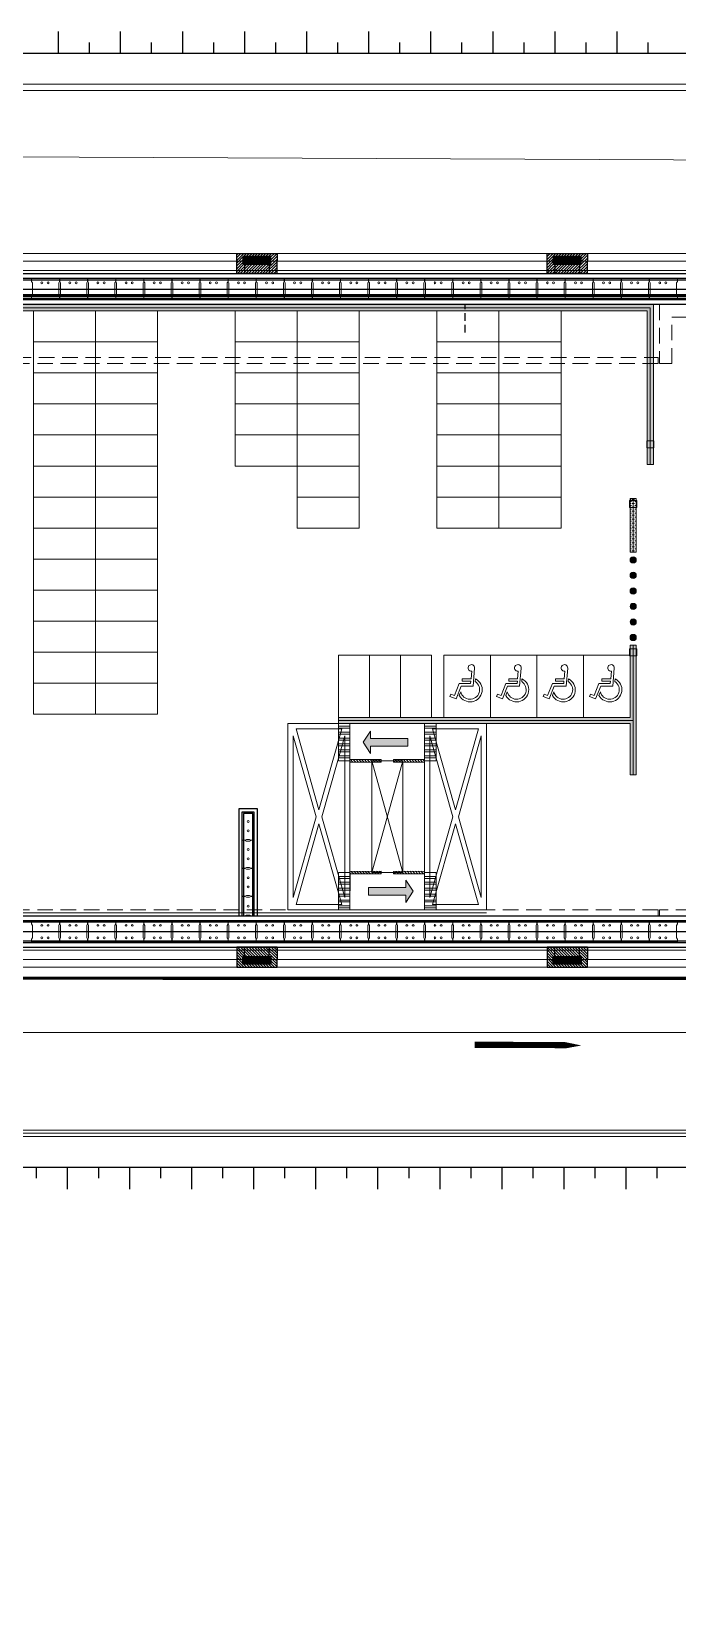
# Model space of a CAD drawing. Header units: millimetres. Extents: x -257704 to 345913, y -114363 to 98547.
# Drawn here: x 11038 to 31853, y -31280 to 19500 of the extents above; entities that cross this region are included whole.
import ezdxf

# ---------------------------------------------------------------- set-up
doc = ezdxf.new("R2010")
doc.units = ezdxf.units.MM
doc.header["$LTSCALE"] = 100
doc.header["$MEASUREMENT"] = 0
for name, pattern in [('CENTERX2', [4, 2.5, -0.5, 0.5, -0.5]), ('CONTINOUS', [0]), ('DASHDOT', [1, 0.5, -0.25, 0, -0.25]), ('DASHED2', [0.375, 0.25, -0.125])]:
    doc.linetypes.add(name, pattern=pattern)
for name, color, linetype, lineweight in [('1.Fence Wall', 2, 'Continuous', 15), ('3', 3, 'DASHDOT', 13), ('3.Curb', 6, 'CONTINOUS', 15), ('ARC_AXIS_LINE', 240, 'Continuous', 5), ('ARC_HATCH', 8, 'Continuous', 0), ('BOLLARD', 221, 'Continuous', 5), ('BOUNDARY', 251, 'Continuous', 5), ('Cong k.s ve', 5, 'Continuous', 0), ('Fence200', 1, 'Continuous', 5), ('Foundation', 3, 'DASHED2', 9), ('Retaining wall', 5, 'DASHED2', 5), ('trench cover', 74, 'Continuous', 0)]:
    doc.layers.add(name, color=color, linetype=linetype, lineweight=lineweight)
doc.layers.add('ARC-PAKING-AR', color=9, linetype='Continuous', lineweight=5, true_color=0x808080)
for name, color, linetype in [('H_MepDuong', 3, 'Continuous'), ('L1-DRAINAGE-LONG_DITCH', 25, 'Continuous'), ('L1-DRAINAGE-TRANS_PIPE', 230, 'CENTERX2')]:
    doc.layers.add(name, color=color, linetype=linetype)
pattern_1 = [(31.1219, (-7.38745, 3.20825), (-0.098462, 0.1630813), []), (31.1219, (-7.30027, 3.18671), (-0.098462, 0.1630813), [])]
pattern_2 = [(31.1219, (-8.2145, 4.57808), (-0.098462, 0.1630813), []), (31.1219, (-8.12732, 4.55654), (-0.098462, 0.1630813), [])]
pattern_3 = [(346.121873, (32.76273, -105.47138), (0.015230948, 0.061646316), [])]
pattern_4 = [(346.121873, (33.58978, -106.84121), (0.015230948, 0.061646316), [])]

# ---------------------------------------------------------------- blocks, each defined once
blk = doc.blocks.new('bollard H')
at = {"layer": 'BOLLARD'}
h = blk.add_hatch(color=256, dxfattribs=at)
h.dxf.hatch_style = 1
h.set_gradient(color1=(128, 128, 128), tint=1, name='SPHERICAL')
edge = h.paths.add_edge_path()
edge.add_arc((0, 0), 0.1, -7.8306, 352.1694)
blk.add_circle((0, 0), 0.1, dxfattribs=at)
blk = doc.blocks.new('*U51')
at = {"layer": 'BOLLARD', "xscale": 1000, "yscale": 1000, "zscale": 1000, "rotation": 7.830578339736208}
blk.add_blockref('bollard H', (0, 0), dxfattribs=at)
blk = doc.blocks.new('*U50')
at = {"layer": 'BOLLARD'}
for p in [(-341, 2477), (-272, 1981), (-204, 1486), (-136, 991), (-68, 495), (0, 0)]:
    blk.add_blockref('*U51', p, dxfattribs=at)
blk = doc.blocks.new('congkiemsoatve')
at = {"layer": 'Cong k.s ve'}
h = blk.add_hatch(dxfattribs=at)
h.set_pattern_fill('ANSI32', color=256, scale=0.02, angle=314.9815)
h.set_pattern_definition(pattern_2)
h.paths.add_polyline_path([(-0.11, 2.504), (0.511, 1.476), (0.832, 1.67), (0.211, 2.698)])
h = blk.add_hatch(color=256, dxfattribs=at)
h.dxf.hatch_style = 1
edge = h.paths.add_edge_path()
edge.add_line((-1.347, 1.192), (-0.32, 1.812))
edge.add_line((-1.347, 1.192), (-1.471, 1.398))
edge.add_line((-1.471, 1.398), (-1.491, 0.965))
edge.add_line((-1.491, 0.965), (-1.099, 0.781))
edge.add_line((-1.099, 0.781), (-1.223, 0.987))
edge.add_line((-1.223, 0.987), (-0.196, 1.607))
edge.add_line((-0.196, 1.607), (-0.32, 1.812))
h = blk.add_hatch(dxfattribs=at)
h.set_pattern_fill('ANSI32', color=256, scale=0.02, angle=314.9815)
h.set_pattern_definition(pattern_2)
h.paths.add_polyline_path([(-2.164, 1.263), (-1.544, 0.236), (-1.865, 0.042), (-2.485, 1.069)])
h = blk.add_hatch(dxfattribs=at)
h.set_pattern_fill('ANSI31', color=256, scale=0.02, angle=-69.96)
h.set_pattern_definition(pattern_3)
h.paths.add_polyline_path([(-0.325, 0.925), (0.531, 1.442), (0.49, 1.511), (-0.366, 0.994)])
h = blk.add_hatch(dxfattribs=at)
h.set_pattern_fill('ANSI31', color=256, scale=0.02, angle=-69.96)
h.set_pattern_definition(pattern_3)
h.paths.add_polyline_path([(-0.667, 0.719), (-1.523, 0.202), (-1.565, 0.27), (-0.709, 0.787)])
h = blk.add_hatch(dxfattribs=at)
h.set_pattern_fill('ANSI32', color=256, scale=0.02, angle=314.9815)
h.set_pattern_definition(pattern_1)
h.paths.add_polyline_path([(2.992, -2.633), (2.371, -1.606), (2.692, -1.412), (3.313, -2.439)])
h = blk.add_hatch(dxfattribs=at)
h.set_pattern_fill('ANSI31', color=256, scale=0.02, angle=-69.96)
h.set_pattern_definition(pattern_4)
h.paths.add_polyline_path([(1.495, -2.088), (2.351, -1.571), (2.392, -1.64), (1.536, -2.157)])
h = blk.add_hatch(dxfattribs=at)
h.set_pattern_fill('ANSI31', color=256, scale=0.02, angle=-69.96)
h.set_pattern_definition(pattern_4)
h.paths.add_polyline_path([(1.152, -2.295), (0.296, -2.812), (0.337, -2.88), (1.194, -2.363)])
h = blk.add_hatch(color=256, dxfattribs=at)
h.dxf.hatch_style = 1
edge = h.paths.add_edge_path()
edge.add_line((2.232, -2.535), (1.204, -3.156))
edge.add_line((2.232, -2.535), (2.356, -2.741))
edge.add_line((2.356, -2.741), (2.375, -2.309))
edge.add_line((2.375, -2.309), (1.984, -2.125))
edge.add_line((1.984, -2.125), (2.108, -2.33))
edge.add_line((2.108, -2.33), (1.08, -2.95))
edge.add_line((1.08, -2.95), (1.204, -3.156))
h = blk.add_hatch(dxfattribs=at)
h.set_pattern_fill('ANSI32', color=256, scale=0.02, angle=314.9815)
h.set_pattern_definition(pattern_1)
h.paths.add_polyline_path([(0.937, -3.873), (0.317, -2.846), (-0.004, -3.04), (0.616, -4.067)])
for p, q in [((-0.089, 1.115), (0.916, -2.484)), ((-0.945, 0.598), (1.772, -1.967))]:
    blk.add_line(p, q, dxfattribs=at)
for points in [[(-3.876, 0.23), (-0.775, -4.907), (4.704, -1.599), (1.603, 3.537)], [(-0.11, 2.504), (2.992, -2.633), (4.704, -1.599), (1.603, 3.537)], [(-0.11, 2.504), (0.511, 1.476), (0.832, 1.67), (0.211, 2.698)], [(-2.164, 1.263), (0.937, -3.873), (-0.775, -4.907), (-3.876, 0.23)], [(-2.164, 1.263), (-1.544, 0.236), (-1.865, 0.042), (-2.485, 1.069)], [(-0.089, 1.115), (-0.945, 0.598), (0.916, -2.484), (1.772, -1.967)], [(-0.325, 0.925), (0.531, 1.442), (0.49, 1.511), (-0.366, 0.994)], [(-0.667, 0.719), (-1.523, 0.202), (-1.565, 0.27), (-0.709, 0.787)], [(2.992, -2.633), (2.371, -1.606), (2.692, -1.412), (3.313, -2.439)], [(1.495, -2.088), (2.351, -1.571), (2.392, -1.64), (1.536, -2.157)], [(1.152, -2.295), (0.296, -2.812), (0.337, -2.88), (1.194, -2.363)], [(0.937, -3.873), (0.317, -2.846), (-0.004, -3.04), (0.616, -4.067)]]:
    blk.add_lwpolyline(points, close=True, dxfattribs=at)
for points in [[(2.181, 0.644), (1.466, 3.257), (0.202, 2.493), (2.181, 0.644)], [(2.376, 0.5), (4.354, -1.349), (1.661, 3.112), (2.376, 0.5)], [(2.219, 0.405), (0.24, 2.254), (2.933, -2.207), (2.219, 0.405)], [(-1.586, -1.63), (-3.564, 0.219), (-2.3, 0.982), (-1.586, -1.63)], [(-1.391, -1.774), (-2.106, 0.838), (0.588, -3.624), (-1.391, -1.774)], [(2.413, 0.26), (3.128, -2.352), (4.392, -1.589), (2.413, 0.26)], [(-1.548, -1.869), (-0.833, -4.481), (-3.527, -0.02), (-1.548, -1.869)], [(-1.354, -2.014), (0.625, -3.863), (-0.639, -4.626), (-1.354, -2.014)]]:
    blk.add_lwpolyline(points, dxfattribs=at)
at = {"layer": 'Cong k.s ve', "flags": 128}
for points in [[(-0.32, 1.813), (-1.347, 1.192), (-1.471, 1.398), (-1.491, 0.965), (-1.099, 0.781), (-1.223, 0.987), (-0.196, 1.607), (-0.32, 1.813)], [(1.204, -3.156), (2.232, -2.535), (2.356, -2.741), (2.375, -2.309), (1.984, -2.125), (2.108, -2.33), (1.08, -2.95), (1.204, -3.156)]]:
    blk.add_lwpolyline(points, dxfattribs=at)
blk = doc.blocks.new('disable')
at = {"layer": 'ARC-PAKING-AR'}
blk.add_lwpolyline([(0, 0), (1.5, 0), (1.5, 2), (0, 2)], close=True, dxfattribs=at)
blk = doc.blocks.new('A$C0FC06FC7')
for p, q in [((983, 1690), (815, 3615)), ((756, 2171), (730, 2478)), ((1125, 3293), (1196, 2492)), ((2142, 2492), (1196, 2492)), ((1220, 2211), (1241, 1971)), ((2142, 2211), (1220, 2211)), ((2458, 1971), (1241, 1971)), ((2142, 2211), (2142, 2492)), ((2971, 680), (2458, 1971)), ((2267, 1690), (983, 1690)), ((2814, 314), (2267, 1690)), ((2460, 695), (2306, 1083)), ((3467, 574), (2814, 314)), ((3363, 835), (2971, 680)), ((3467, 574), (3363, 835))]:
    blk.add_line(p, q)
for centre, radius, start, end in [((1169, 3645), 355, 263.02012, 184.99558), ((1306, 1306), 1306, 116.18724, 332.11531), ((1306, 1306), 1025, 122.42966, 347.44221)]:
    blk.add_arc(centre, radius, start, end)
blk = doc.blocks.new('*U56')
at = {"layer": 'H_MepDuong', "ltscale": 10}
for p, q in [((0, 0), (0, 700)), ((1000, 0), (1000, 350))]:
    blk.add_line(p, q, dxfattribs=at)
blk = doc.blocks.new('*U57')
for p, rotation in [((745601, -96862), 38.69068806982043), ((744040, -98112), 38.69068806982043), ((742479, -99362), 38.69068806982043), ((740918, -100612), 38.69068806982043), ((739356, -101863), 38.69068806982043), ((737795, -103113), 38.69068806982043), ((736234, -104363), 38.69068806982043), ((734673, -105613), 38.69068806982043), ((733112, -106864), 38.69068806982043), ((731551, -108114), 38.69068806982043), ((769825, -123455), 218.6907152937127), ((768264, -124706), 218.6907152937127), ((766703, -125956), 218.6907152937127), ((765142, -127206), 218.6907152937127), ((763581, -128456), 218.6907152937127), ((762019, -129707), 218.6907152937127), ((760458, -130957), 218.6907152937127), ((758897, -132207), 218.6907152937127), ((757336, -133457), 218.6907152937127), ((755775, -134707), 218.6907152937127), ((754214, -135958), 218.6907152937127)]:
    blk.add_blockref('*U56', p, dxfattribs=dict(rotation=rotation))
blk = doc.blocks.new('A$C289536E3')
at = {"layer": 'ARC_HATCH'}
h = blk.add_hatch(dxfattribs=at)
h.set_pattern_fill('ANSI31', color=256, scale=0.02, angle=-89.9998)
h.set_pattern_definition([(315.000175, (903.078894, 264.85122), (0.0449011436, 0.0449014176), [])])
h.paths.add_polyline_path([(0.65, -0.65), (0.65, -0.4), (0.65, 0), (0.4, 0), (0.4, -0.3), (0.45, -0.3), (0.45, -0.55), (-0.45, -0.55), (-0.45, -0.3), (-0.4, -0.3), (-0.4, 0), (-0.65, 0), (-0.65, -0.4), (-0.65, -0.65)])
h.paths.add_polyline_path([(0.4, -0.3), (0.4, 0), (-0.4, 0), (-0.4, -0.3)], flags=17)
h = blk.add_hatch(color=256, dxfattribs=at)
h.dxf.hatch_style = 1
h.paths.add_polyline_path([(0.437, -0.537), (0.437, -0.313), (-0.437, -0.313), (-0.437, -0.537)])
h.paths.add_polyline_path([(0.432, -0.532), (-0.432, -0.532), (-0.432, -0.318), (0.432, -0.318)], flags=16)
h = blk.add_hatch(dxfattribs=at)
h.set_pattern_fill('ANSI32', color=256, scale=0.003, angle=225.0002)
h.set_pattern_definition([(270.0001748, (903.078893, 264.901222), (0.028575, 8.72e-08), []), (270.0001748, (903.069368, 264.891697), (0.028575, 8.72e-08), [])])
h.paths.add_polyline_path([(0.432, -0.318), (0.432, -0.532), (-0.432, -0.532), (-0.432, -0.318)])
blk.add_line((0.65, 0), (-0.65, 0))
at = {"ltscale": 0.5, "flags": 128}
blk.add_lwpolyline([(-0.65, -0.4), (-0.65, -0.65), (0.65, -0.65), (0.65, -0.4)], dxfattribs=at)
for points in [[(0.45, -0.3), (0.45, -0.55), (-0.45, -0.55), (-0.45, -0.3)], [(0.437, -0.313), (0.437, -0.537), (-0.437, -0.537), (-0.437, -0.313)], [(0.432, -0.318), (0.432, -0.532), (-0.432, -0.532), (-0.432, -0.318)]]:
    blk.add_lwpolyline(points, close=True)
at = {"layer": 'L1-DRAINAGE-LONG_DITCH', "ltscale": 2}
for p, q in [((0.4, -0.35), (0.4, 0)), ((0.65, 0), (0.65, -0.4)), ((-0.65, 0), (-0.65, -0.4)), ((-0.4, -0.35), (-0.4, 0))]:
    blk.add_line(p, q, dxfattribs=at)
blk.add_lwpolyline([(0.4, -0.35), (0.4, -0.5), (-0.4, -0.5), (-0.4, -0.35)], close=True, dxfattribs=at)
blk = doc.blocks.new('cv1')
at = {"layer": 'trench cover'}
blk.add_lwpolyline([(-0.195, -0.025), (-0.1, -0.025), (-0.05, 0), (0.05, 0), (0.1, -0.025), (0.195, -0.025), (0.195, 0.875), (0.1, 0.875), (0.05, 0.85), (-0.05, 0.85), (-0.1, 0.875), (-0.195, 0.875)], close=True, dxfattribs=at)
for centre in [(0, 0.575), (0, 0.275)]:
    blk.add_circle(centre, 0.03, dxfattribs=at)
blk = doc.blocks.new('*U36')
at = {"layer": 'trench cover', "rotation": 38.69068872130704}
blk.add_blockref('cv1', (0.266, -0.332), dxfattribs=at)
blk = doc.blocks.new('*U27')
at = {"layer": 'trench cover'}
for p in [(-1.131, 1.413), (-0.566, 0.706), (0, 0)]:
    blk.add_blockref('*U36', p, dxfattribs=at)
blk = doc.blocks.new('c1')
at = {"layer": 'trench cover'}
blk.add_lwpolyline([(875, 345), (875, 250), (850, 200), (850, -200), (875, -250), (875, -345), (-25, -345), (-25, -250), (0, -200), (0, 200), (-25, 250), (-25, 345)], close=True, dxfattribs=at)
for centre in [(304, 200), (504, 200), (304, -200), (504, -200)]:
    blk.add_circle(centre, 30, dxfattribs=at)
blk = doc.blocks.new('*U41')
at = {"layer": 'trench cover', "xscale": 0.001, "yscale": 0.001, "zscale": 0.001}
blk.add_blockref('c1', (-0.425, 0), dxfattribs=at)
blk = doc.blocks.new('*U45')
at = {"layer": 'trench cover', "xscale": 0.001, "yscale": 0.001, "zscale": 0.001}
blk.add_blockref('c1', (-0.425, 0), dxfattribs=at)
blk = doc.blocks.new('latest trench ap')
at = {"layer": 'L1-DRAINAGE-LONG_DITCH', "ltscale": 0.8, "flags": 128}
for points in [[(-152.505, 10), (-130.47, 10), (-93.155, 10), (-40.705, 10)], [(-140.005, 9.85), (-130.47, 9.85), (-93.155, 9.85), (-40.705, 9.85)], [(-40.705, 9.15), (-93.155, 9.15), (-130.47, 9.15), (-140.005, 9.15)], [(-40.705, 9), (-93.155, 9), (-130.47, 9), (-152.505, 9)], [(-39.305, 9), (-10.205, 9), (-10.205, -10.7), (-152.505, -10.7), (-152.505, -11.7), (-9.205, -11.7), (-9.205, -0.549), (-0.701, -0.498)], [(-65.439, -10.7), (-65.439, -7.25), (-66.039, -7.25), (-66.039, -10.7)], [(-65.539, -10.7), (-65.539, -7.35), (-65.939, -7.35), (-65.939, -10.7)], [(-10.055, -10.85), (-10.055, -10.85), (-132.155, -10.85)], [(-132.155, -11.55), (-9.355, -11.55), (-9.355, -10.85)]]:
    blk.add_lwpolyline(points, dxfattribs=at)
at = {"layer": 'L1-DRAINAGE-LONG_DITCH', "ltscale": 10}
for points in [[(-40.705, 9.2), (-93.155, 9.2), (-130.47, 9.2), (-152.305, 9.2), (-152.305, 9.8)], [(-152.305, 9.2), (-152.305, 9.8), (-130.47, 9.8), (-93.155, 9.8), (-40.705, 9.8)], [(-39.305, 9.2), (-10.005, 9.2), (-10.005, -10.9), (-152.305, -10.9), (-152.305, -11.5), (-9.405, -11.5), (-9.405, -0.349), (-0.701, -0.298)]]:
    blk.add_lwpolyline(points, dxfattribs=at)
at = {"layer": 'L1-DRAINAGE-LONG_DITCH', "ltscale": 10, "flags": 128}
blk.add_lwpolyline([(-65.589, -10.7), (-65.589, -7.4), (-65.889, -7.4), (-65.889, -10.7)], dxfattribs=at)
at = {"layer": 'L1-DRAINAGE-TRANS_PIPE', "ltscale": 2, "flags": 128}
for points in [[(-152.305, 9.5), (-40.705, 9.5)], [(-152.305, -11.2), (-9.705, -11.2), (-9.705, 9.5), (-39.305, 9.5)]]:
    blk.add_lwpolyline(points, dxfattribs=at)
at = {"layer": 'trench cover'}
blk.add_lwpolyline([(-65.934, -10.07), (-65.839, -10.07), (-65.789, -10.095), (-65.689, -10.095), (-65.639, -10.07), (-65.544, -10.07), (-65.544, -10.7), (-65.639, -10.7), (-65.689, -10.675), (-65.789, -10.675), (-65.839, -10.7), (-65.934, -10.7)], close=True, dxfattribs=at)
blk.add_circle((-65.739, -10.385), 0.03, dxfattribs=at)
for name, p in [('*U45', (-72.265, 9.5)), ('*U45', (-71.36, 9.5)), ('*U45', (-70.455, 9.5)), ('*U45', (-69.55, 9.5)), ('*U45', (-68.645, 9.5)), ('*U45', (-67.74, 9.5)), ('*U45', (-66.835, 9.5)), ('*U45', (-65.93, 9.5)), ('*U45', (-65.025, 9.5)), ('*U45', (-64.12, 9.5)), ('*U45', (-63.215, 9.5)), ('*U45', (-62.31, 9.5)), ('*U45', (-61.405, 9.5)), ('*U45', (-60.5, 9.5)), ('*U45', (-59.595, 9.5)), ('*U45', (-58.69, 9.5)), ('*U45', (-57.785, 9.5)), ('*U45', (-56.88, 9.5)), ('*U45', (-55.975, 9.5)), ('*U45', (-55.07, 9.5)), ('*U45', (-54.165, 9.5)), ('*U45', (-53.26, 9.5)), ('*U45', (-52.355, 9.5)), ('*U41', (-72.265, -11.2)), ('*U41', (-71.36, -11.2)), ('*U41', (-70.455, -11.2)), ('*U41', (-69.55, -11.2)), ('*U41', (-68.645, -11.2)), ('*U41', (-67.74, -11.2)), ('*U41', (-66.835, -11.2)), ('*U41', (-65.93, -11.2)), ('*U41', (-65.025, -11.2)), ('*U41', (-64.12, -11.2)), ('*U41', (-63.215, -11.2)), ('*U41', (-62.31, -11.2)), ('*U41', (-61.405, -11.2)), ('*U41', (-60.5, -11.2)), ('*U41', (-59.595, -11.2)), ('*U41', (-58.69, -11.2)), ('*U41', (-57.785, -11.2)), ('*U41', (-56.88, -11.2)), ('*U41', (-55.975, -11.2)), ('*U41', (-55.07, -11.2)), ('*U41', (-54.165, -11.2)), ('*U41', (-53.26, -11.2)), ('*U41', (-52.355, -11.2))]:
    blk.add_blockref(name, p, dxfattribs=at)
at = {"layer": 'trench cover', "xscale": -0.9999999999999987, "rotation": 218.6906887219729}
blk.add_blockref('*U27', (-65.739, -7.805), dxfattribs=at)

msp = doc.modelspace()

# ---------------------------------------------------------------- hatches: boundary and pattern name
at = {"layer": 'ARC_HATCH'}
h = msp.add_hatch(dxfattribs=at)
h.set_pattern_fill('DOTS', color=256, scale=40, angle=-38.69068872)
h.set_pattern_definition([(359.999825, (-44969.335, 10861.75), (31.750194, 63.499903), [0, -63.5])])
h.paths.add_polyline_path([(31074.9575, 10699.9995), (31074.9575, 5550), (30874.9575, 5550), (30874.9575, 10499.9995), (-56620.001, 10499.9995), (-56619.9934, 8070), (-56819.9934, 8070), (-56820.001, 10699.9995)])
h = msp.add_hatch(dxfattribs=at)
h.set_pattern_fill('DOTS', color=256, scale=40, angle=-38.69068872)
h.set_pattern_definition([(3e-10, (-41519.37, 1311.714), (31.75, 63.5), [0, -63.5])])
h.paths.add_polyline_path([(30525, 4450), (30325, 4450), (30325, 2725), (30525, 2725)])
h = msp.add_hatch(dxfattribs=at)
h.set_pattern_fill('DOTS', color=256, scale=40, angle=-38.69068872)
h.set_pattern_definition([(3e-10, (-41519.37, -3188.286), (31.75, 63.5), [0, -63.5])])
h.paths.add_polyline_path([(30325, -2799.8849), (20925.0495, -2799.8849), (20925.0495, -2599.8849), (30325, -2599.8849), (30325, -275), (30525, -275), (30525, -4450), (30325, -4450)])

# ---------------------------------------------------------------- linework, layer by layer
at = {"ltscale": 0.5}
msp.add_line((18200, -5530), (18200.0009, -5551.9707), dxfattribs=at)
at = {"layer": '1.Fence Wall', "ltscale": 0.5}
for points in [[(31074.9575, 10699.9995), (31074.9575, 5550), (30874.9575, 5550), (30874.9575, 10499.9995), (-56620.001, 10499.9995), (-56619.9934, 8070), (-56819.9934, 8070), (-56820.001, 10699.9995)], [(30325, 4450), (30525, 4450), (30525, 2725), (30325, 2725)], [(30325, -2799.8849), (20925.0495, -2799.8849), (20925.0495, -2599.8849), (30325, -2599.8849), (30325, -275), (30525, -275), (30525, -4450), (30325, -4450)]]:
    msp.add_lwpolyline(points, close=True, dxfattribs=at)
msp.add_lwpolyline([(-67950.8963, -16100.0676), (84550.01, -16099.9966), (84550.0098, -15899.9966), (-67950.8963, -15900.0676)], dxfattribs=at)
at = {"layer": '3', "ltscale": 0.5, "flags": 128}
msp.add_lwpolyline([(28757.3486, -13170.0161, 0, 700, 0), (26957.4112, -13155.0055, 200, 200, 0), (25320.3058, -13150.0102, 200, 200, 0)], format="xyseb", dxfattribs=at)
at = {"layer": '3.Curb', "flags": 128}
msp.add_lwpolyline([(-67975.9106, 17800.0103), (31150.9268, 17800.0103), (74550.0008, 17800.0094, -0.0668586209), (86034.959, 14950.0584, -0.0716272941), (102550.4956, 4971.3931), (102550.4956, -3584.5701, 0.4142135622), (107350.4956, -8384.5701), (108784.8186, -8384.5701), (108784.8186, -8584.5701), (107350.4956, -8584.5701, -0.4142135624), (102350.4956, -3584.5701), (102350.4956, 4876.6272, 0.0712661676), (85959.1719, 14764.9585, 0.0667828906), (74539.0059, 17600.0094), (31150.9268, 17600.0103), (-67975.9106, 17600.0521)], format="xyb", dxfattribs=at)
for points in [[(-67950.0001, 11700.0017), (-67950.0001, 12350.0019), (74550.0101, 12350.0356), (74550.0101, 11700.0356), (-67950.0001, 11700.0019)], [(-67950.0001, 12100.0019), (74550.0101, 12100.0356)], [(-67950.0001, 11800.0019), (74550.0101, 11800.0356)], [(-67950.0002, -10649.9974), (-67950.0001, -9999.9975), (74550.0096, -9999.9956), (74550.0096, -10649.9956), (-67950.0002, -10649.9974)], [(74550.0096, -10099.9956), (-67950.0001, -10099.9975)], [(74550.0096, -10399.9956), (-67950.0002, -10399.9975)]]:
    msp.add_lwpolyline(points, dxfattribs=at)
at = {"layer": 'ARC-PAKING-AR'}
for points in [[(11100.0842, 10500.0414), (11100.08, 9500.0414), (13100.08, 9500.0329), (13100.0842, 10500.0329)], [(13100.0842, 10500.0353), (13100.08, 9500.0353), (15100.08, 9500.0268), (15100.0842, 10500.0268)], [(17600.1081, 10500.0314), (17600.1038, 9500.0314), (19600.1038, 9500.0229), (19600.1081, 10500.0229)], [(19600.108, 10500.0352), (19600.1038, 9500.0352), (21600.1038, 9500.0266), (21600.108, 10500.0266)], [(24100.1319, 10500.0037), (24100.1276, 9500.0037), (26100.1276, 9499.9951), (26100.1319, 10499.9951)], [(26100.1318, 10500.0074), (26100.1276, 9500.0074), (28100.1276, 9499.9989), (28100.1318, 10499.9989)], [(11100.0812, 9500.0414), (11100.0769, 8500.0414), (13100.0769, 8500.0329), (13100.0812, 9500.0329)], [(13100.0812, 9500.0353), (13100.0769, 8500.0353), (15100.0769, 8500.0268), (15100.0812, 9500.0268)], [(17600.105, 9500.0314), (17600.1008, 8500.0314), (19600.1008, 8500.0229), (19600.105, 9500.0229)], [(19600.105, 9500.0352), (19600.1007, 8500.0352), (21600.1007, 8500.0266), (21600.105, 9500.0266)], [(24100.1288, 9500.0037), (24100.1245, 8500.0037), (26100.1245, 8499.9951), (26100.1288, 9499.9951)], [(26100.1288, 9500.0074), (26100.1245, 8500.0074), (28100.1245, 8499.9989), (28100.1288, 9499.9989)], [(11100.0781, 8500.0414), (11100.0739, 7500.0414), (13100.0739, 7500.0329), (13100.0781, 8500.0329)], [(13100.0781, 8500.0353), (13100.0739, 7500.0353), (15100.0739, 7500.0268), (15100.0781, 8500.0268)], [(17600.102, 8500.0314), (17600.0977, 7500.0314), (19600.0977, 7500.0229), (19600.102, 8500.0229)], [(19600.1019, 8500.0352), (19600.0977, 7500.0352), (21600.0977, 7500.0266), (21600.1019, 8500.0266)], [(24100.1258, 8500.0037), (24100.1215, 7500.0037), (26100.1215, 7499.9951), (26100.1258, 8499.9951)], [(26100.1257, 8500.0074), (26100.1215, 7500.0074), (28100.1215, 7499.9989), (28100.1257, 8499.9989)], [(11100.0751, 7500.0414), (11100.0708, 6500.0414), (13100.0708, 6500.0329), (13100.0751, 7500.0329)], [(13100.0751, 7500.0353), (13100.0708, 6500.0353), (15100.0708, 6500.0268), (15100.0751, 7500.0268)], [(17600.0989, 7500.0314), (17600.0946, 6500.0314), (19600.0946, 6500.0229), (19600.0989, 7500.0229)], [(19600.0989, 7500.0352), (19600.0946, 6500.0352), (21600.0946, 6500.0266), (21600.0989, 7500.0266)], [(24100.1227, 7500.0037), (24100.1184, 6500.0037), (26100.1184, 6499.9951), (26100.1227, 7499.9951)], [(26100.1227, 7500.0074), (26100.1184, 6500.0074), (28100.1184, 6499.9989), (28100.1227, 7499.9989)], [(11100.072, 6500.0414), (11100.0678, 5500.0414), (13100.0678, 5500.0329), (13100.072, 6500.0329)], [(13100.072, 6500.0353), (13100.0678, 5500.0353), (15100.0678, 5500.0268), (15100.072, 6500.0268)], [(17600.0959, 6500.0314), (17600.0916, 5500.0314), (19600.0916, 5500.0229), (19600.0959, 6500.0229)], [(19600.0958, 6500.0352), (19600.0916, 5500.0352), (21600.0916, 5500.0266), (21600.0958, 6500.0266)], [(24100.1197, 6500.0037), (24100.1154, 5500.0037), (26100.1154, 5499.9951), (26100.1197, 6499.9951)], [(26100.1196, 6500.0074), (26100.1154, 5500.0074), (28100.1154, 5499.9989), (28100.1196, 6499.9989)], [(11100.069, 5500.0414), (11100.0647, 4500.0414), (13100.0647, 4500.0329), (13100.069, 5500.0329)], [(11100.069, 5500.0414), (11100.0647, 4500.0414), (13100.0647, 4500.0329), (13100.069, 5500.0329)], [(13100.069, 5500.0353), (13100.0647, 4500.0353), (15100.0647, 4500.0268), (15100.069, 5500.0268)], [(19600.0916, 5500.0352), (19600.0873, 4500.0352), (21600.0873, 4500.0266), (21600.0916, 5500.0266)], [(24100.1142, 5500.0037), (24100.1099, 4500.0037), (26100.1099, 4499.9951), (26100.1142, 5499.9951)], [(26100.1141, 5500.0074), (26100.1099, 4500.0074), (28100.1099, 4499.9989), (28100.1141, 5499.9989)], [(11100.0659, 4500.0414), (11100.0617, 3500.0414), (13100.0617, 3500.0329), (13100.0659, 4500.0329)], [(13100.0659, 4500.0353), (13100.0617, 3500.0353), (15100.0617, 3500.0268), (15100.0659, 4500.0268)], [(19600.0873, 4500.0352), (19600.083, 3500.0352), (21600.083, 3500.0266), (21600.0873, 4500.0266)], [(24100.1111, 4500.0037), (24100.1069, 3500.0037), (26100.1069, 3499.9951), (26100.1111, 4499.9951)], [(26100.1111, 4500.0074), (26100.1068, 3500.0074), (28100.1068, 3499.9989), (28100.1111, 4499.9989)], [(11100.0629, 3500.0414), (11100.0586, 2500.0414), (13100.0586, 2500.0329), (13100.0629, 3500.0329)], [(13100.0629, 3500.0353), (13100.0586, 2500.0353), (15100.0586, 2500.0268), (15100.0629, 3500.0268)], [(11100.0598, 2500.0414), (11100.0556, 1500.0414), (13100.0556, 1500.0329), (13100.0598, 2500.0329)], [(13100.0598, 2500.0353), (13100.0556, 1500.0353), (15100.0556, 1500.0268), (15100.0598, 2500.0268)], [(11100.0568, 1500.0414), (11100.0525, 500.0414), (13100.0525, 500.0329), (13100.0568, 1500.0329)], [(13100.0568, 1500.0353), (13100.0525, 500.0353), (15100.0525, 500.0268), (15100.0568, 1500.0268)], [(11100.0537, 500.0414), (11100.0495, -499.9586), (13100.0495, -499.9671), (13100.0537, 500.0329)], [(13100.0537, 500.0353), (13100.0495, -499.9647), (15100.0495, -499.9732), (15100.0537, 500.0268)], [(11100.0507, -499.9586), (11100.0464, -1499.9586), (13100.0464, -1499.9671), (13100.0507, -499.9671)], [(13100.0507, -499.9647), (13100.0464, -1499.9647), (15100.0464, -1499.9732), (15100.0507, -499.9732)], [(21925.0581, -599.8892), (20925.0581, -599.8849), (20925.0495, -2599.8849), (21925.0495, -2599.8892)], [(22925.0581, -599.8922), (21925.0581, -599.888), (21925.0495, -2599.888), (22925.0495, -2599.8922)], [(23925.0581, -599.8953), (22925.0581, -599.891), (22925.0495, -2599.891), (23925.0495, -2599.8953)], [(11100.0476, -1499.9586), (11100.0434, -2499.9586), (13100.0434, -2499.9671), (13100.0476, -1499.9671)], [(13100.0476, -1499.9647), (13100.0434, -2499.9647), (15100.0434, -2499.9732), (15100.0476, -1499.9732)]]:
    msp.add_lwpolyline(points, close=True, dxfattribs=at)
at = {"layer": 'ARC_AXIS_LINE', "ltscale": 3, "flags": 128}
msp.add_lwpolyline([(99059.9306, -28941.4497), (99059.9306, -26755.1014, 0.4142135624), (85059.9306, -12755.1014), (-47100, -12755.1014, -0.4142135624), (-63600, 3744.8986), (-63600, 4244.8986, -0.4155514347), (-52047.4956, 15744.7787), (65224.2924, 15213.9222, -0.4128769545), (101059.9306, -20785.7026)], format="xyb", dxfattribs=at)
at = {"layer": 'BOUNDARY', "ltscale": 10, "const_width": 100}
msp.add_lwpolyline([(69300.6371, 9205.7939), (69299.5121, -9223.7081), (44849.3881, -11007.8636), (-44850.5816, -11002.3882), (-69300.4876, -9215.2477), (-69299.3627, 9213.4562), (-44849.2387, 10997.6118), (44850.7461, 10992.1363)], close=True, dxfattribs=at)
at = {"layer": 'Fence200', "ltscale": 0.45}
for p, q in [((30425, 2725), (30425, 4450)), ((30425, -4450), (30425, -275)), ((20925.0495, -2699.8849), (30425, -2699.9139))]:
    msp.add_line(p, q, dxfattribs=at)
at = {"layer": 'Fence200', "ltscale": 0.45, "flags": 128}
for points in [[(-56719.9934, 8070), (-56720.0004, 10599.9995), (30974.9575, 10599.9995), (30974.9575, 5550)], [(25699.8701, -8899.9998), (-6583.0032, -8899.9998), (-6583.0032, -5549.9988)], [(-67950.8963, -16000.0676), (84550.0099, -15999.9966)]]:
    msp.add_lwpolyline(points, dxfattribs=at)
at = {"layer": 'Fence200', "ltscale": 0.5}
for points in [[(30861.367, 6314.0872), (31088.604, 6314.0872), (31088.604, 6088.1748), (30861.367, 6088.1748)], [(30311.4081, 4387.5911), (30538.6451, 4387.5911), (30538.6451, 4161.6788), (30311.4081, 4161.6788)], [(30311.3935, -393.6485), (30538.6305, -393.6485), (30538.6305, -619.5608), (30311.3935, -619.5608)]]:
    msp.add_lwpolyline(points, close=True, dxfattribs=at)
at = {"layer": 'Foundation', "ltscale": 10}
for p, q in [((25005.0496, 9799.9995), (25005.0496, 10699.9995)), ((25015.0496, 9799.9995), (25015.0496, 10699.9995))]:
    msp.add_line(p, q, dxfattribs=at)
at = {"layer": 'H_MepDuong', "ltscale": 10}
msp.add_lwpolyline([(93359.7433, -31279.776), (93359.7433, -24899.9875, 0.4142135624), (85559.7433, -17099.9875), (84550.036, -17099.9966), (-74000.0006, -17100.0702), (-73999.9999, 18800.0115), (31150.9268, 18800.0103), (74604.607, 18800.0094, -0.0672294585), (86413.9189, 15875.5462, -0.0734074832), (103550.4956, 5442.6726), (103550.4956, -3584.5701, 0.4142135622), (107350.4956, -7384.5701), (108784.8186, -7384.5701)], format="xyb", dxfattribs=at)
at = {"layer": 'Retaining wall', "ltscale": 20}
for points in [[(31275, -9000), (73000, -9000), (73000, 9000.0002), (42250, 9000.0002), (42250, 10700.0002), (31275.0694, 10700.0002), (31275.0694, 8800), (31675.0694, 8800), (31675.0694, 10300.0002), (41850, 10300.0002), (41850, 8600.0002), (72800, 8599.9848), (72800, -8800), (31275, -8800)], [(-18724.9244, 9000), (31225, 9000), (31225, 8800), (-18724.9244, 8800)], [(31225, -9000), (31225, -8800), (-18725, -8800), (-18725, -9000)]]:
    msp.add_lwpolyline(points, close=True, dxfattribs=at)

# ---------------------------------------------------------------- block references
at = {"rotation": 321.3093112789681}
msp.add_blockref('*U57', (-491507.2226, 560490.5026), dxfattribs=at)
at = {"ltscale": 0.5, "yscale": 1000, "zscale": 1000}
for p, xscale, rotation in [((18299.9967, 11700.0435), -999.9999999999993, 179.99982521005), ((28299.9967, 11700.0435), -999.9999999999993, 179.99982521005), ((18299.9305, -9999.9126), 1000, 359.9998252104222), ((28299.9305, -9999.9126), 1000, 359.9998252104222)]:
    msp.add_blockref('A$C289536E3', p, dxfattribs=dict(at, xscale=xscale, rotation=rotation))
at = {"layer": 'ARC-PAKING-AR'}
for name, p, xscale, yscale, zscale, rotation in [('disable', (25825, -2599.8234), -999.9999999999997, 1000, 1000, 359.9996504335108), ('A$C0FC06FC7', (25560.3143, -2099.773), -0.3000000000000002, 0.3, 0.3, 0.0003495725156543728), ('disable', (27325, -2599.8325), -999.9999999999997, 1000, 1000, 359.9996504335108), ('A$C0FC06FC7', (27060.3143, -2099.7638), -0.3000000000000002, 0.3, 0.3, 0.0003495725156543728), ('disable', (28825, -2599.8417), -999.9999999999997, 1000, 1000, 359.9996504335108), ('A$C0FC06FC7', (28560.3143, -2099.7547), -0.3000000000000002, 0.3, 0.3, 0.0003495725156543728), ('disable', (30325, -2599.8508), -999.9999999999997, 1000, 1000, 359.9996504335108), ('A$C0FC06FC7', (30060.3143, -2099.7455), -0.3000000000000002, 0.3, 0.3, 0.0003495725156543728)]:
    msp.add_blockref(name, p, dxfattribs=dict(at, xscale=xscale, yscale=yscale, zscale=zscale, rotation=rotation))
at = {"layer": 'BOLLARD', "extrusion": (-2.9687e-30, -2.92962e-34, -1), "zscale": -1, "rotation": 172.1693695428912}
msp.add_blockref('*U50', (-30424.9981, 2475), dxfattribs=at)
at = {"layer": 'Cong k.s ve', "xscale": 999.9999999999997, "yscale": 999.9999999999997, "zscale": 999.9999999999997, "rotation": 328.8781266458429}
msp.add_blockref('congkiemsoatve', (22499.6526, -4999.8631), dxfattribs=at)
at = {"layer": 'L1-DRAINAGE-LONG_DITCH', "xscale": 1000, "yscale": 1000, "zscale": 1000}
msp.add_blockref('latest trench ap', (83754.9246, 1699.9257), dxfattribs=at)

doc.saveas('drawing.dxf')
